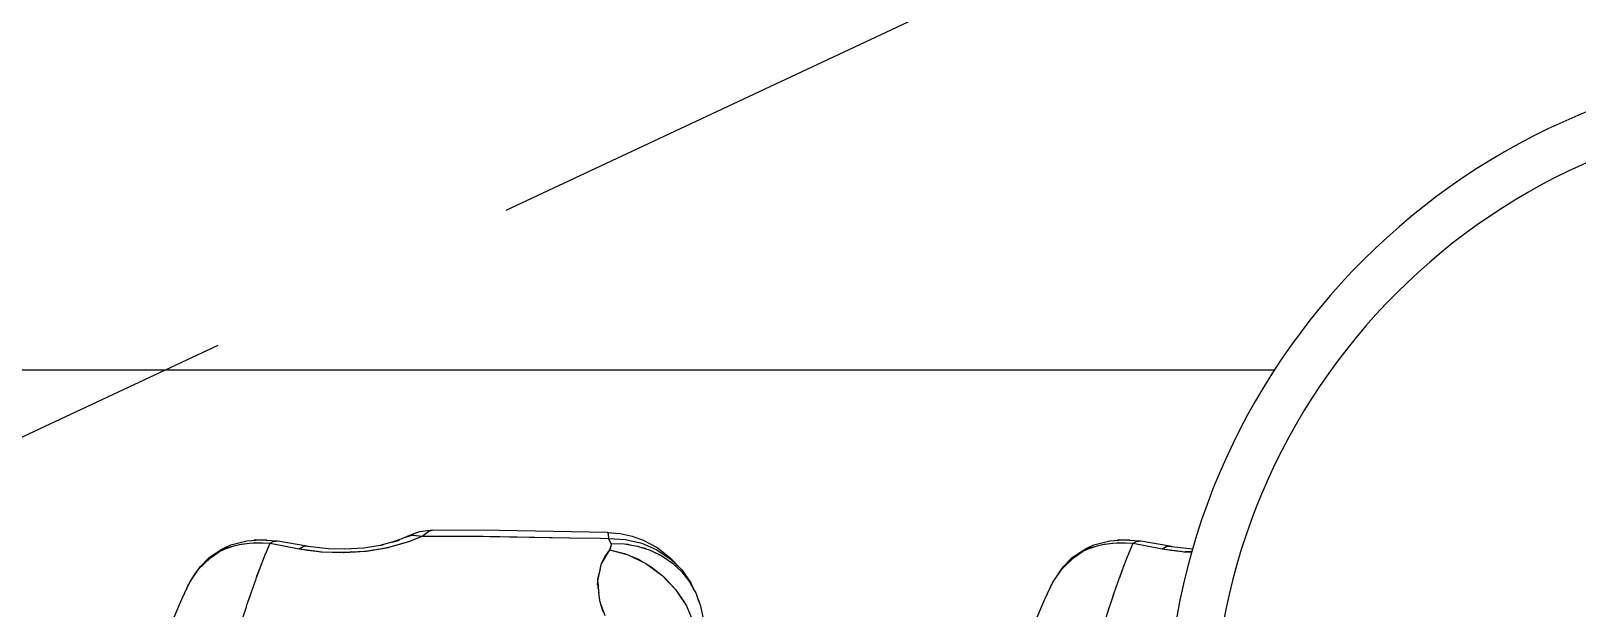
# Model space of a CAD drawing. Extents: x 33214 to 95067, y 8279 to 51908.
# Drawn here: x 43097.9 to 43462.5, y 20364.1 to 20500.2 of the extents above; entities that cross this region are included whole.
import ezdxf

# ---------------------------------------------------------------- set-up
doc = ezdxf.new("R2010")
doc.units = 0
doc.header["$LTSCALE"] = 300
doc.header["$MEASUREMENT"] = 0
doc.linetypes.add('DASHED', pattern=[0.75, 0.5, -0.25])
doc.linetypes.add('SNT-025', pattern=[0.74, 0.4, -0.17, 0, -0.17])
doc.layers.get('0').update_dxf_attribs({"linetype": 'CONTINUOUS'})
doc.layers.add('GENERATORSETT', color=1, linetype='CONTINUOUS')
doc.layers.add('Tanks', color=9, linetype='CONTINUOUS')

# ---------------------------------------------------------------- blocks, each defined once
blk = doc.blocks.new('below 1-deck')
at = {"linetype": 'DASHED'}
blk.add_line((10000, -1875), (14000, 0), dxfattribs=at)
blk = doc.blocks.new('GENERATOR-BORDE')
at = {"layer": 'GENERATORSETT'}
for p, q in [((-2103.9, -507.35), (-2102.61, -511.39)), ((-2019.19, -512.35), (-2018.12, -509.33)), ((-2019.15, -512.05), (-2018.59, -510.3)), ((-1998.84, -511.64), (-1997.08, -507.43)), ((-1900.4, -507.35), (-1899.11, -511.39)), ((-2102.61, -511.39), (-2102.39, -512.04)), ((-2102.39, -512.04), (-2102.33, -512.23)), ((-2102.33, -512.23), (-2102.24, -512.5)), ((-2102.31, -512.28), (-2101.6, -514.36)), ((-2102.24, -512.5), (-2101.49, -514.67)), ((-2019.56, -514.86), (-2019.38, -512.87)), ((-2019.38, -512.87), (-2019.23, -512.44)), ((-2019.21, -512.47), (-2019.15, -512.05)), ((-2001.4, -515.51), (-1998.84, -511.64)), ((-2001.4, -515.51), (-1999.3, -512.44)), ((-1999.3, -512.44), (-1999.06, -511.97)), ((-1996.66, -514.66), (-1996.15, -513.26)), ((-1996.15, -513.26), (-1995.85, -512.57)), ((-1996.14, -513.24), (-1995.78, -512.26)), ((-1995.85, -512.57), (-1995.78, -512.26)), ((-1995.78, -512.26), (-1995.63, -511.86)), ((-1899.11, -511.39), (-1898.89, -512.04)), ((-1898.89, -512.04), (-1898.83, -512.23)), ((-1898.83, -512.23), (-1898.74, -512.5)), ((-1898.81, -512.28), (-1898.1, -514.36)), ((-1898.74, -512.5), (-1897.99, -514.67)), ((-2116.54, -515.99), (-2116.34, -516.49)), ((-2116.34, -516.49), (-2116.16, -516.77)), ((-2115.95, -517.23), (-2113.8, -520.32)), ((-2101.49, -514.66), (-2100.33, -518.02)), ((-2019.81, -516.68), (-2019.54, -514.77)), ((-2019.81, -516.68), (-2019.77, -517.27)), ((-2019.79, -517.36), (-2019.78, -517.25)), ((-2019.79, -517.36), (-2019.77, -517.46)), ((-2019.77, -517.19), (-2019.58, -515.08)), ((-2019.76, -517.42), (-2019.72, -517.99)), ((-2019.75, -517.55), (-2019.29, -519.74)), ((-2019.68, -515.74), (-2019.65, -515.85)), ((-2004.63, -518.89), (-2001.4, -515.51)), ((-2003.94, -518.26), (-2001.4, -515.51)), ((-1999.98, -520.1), (-1997.85, -517.01)), ((-1999.97, -520.09), (-1997.85, -517.02)), ((-1999.96, -519.62), (-1998.12, -517.26)), ((-1999.79, -519.83), (-1997.85, -517.02)), ((-1998.12, -517.26), (-1997.1, -515.44)), ((-1997.85, -517.01), (-1997.34, -515.99)), ((-1997.85, -517.02), (-1997.85, -517.01)), ((-1997.68, -516.48), (-1997.34, -515.99)), ((-1997.5, -516.22), (-1997.38, -515.93)), ((-1997.5, -516.22), (-1997.38, -515.94)), ((-1997.34, -515.99), (-1997.1, -515.44)), ((-1997.1, -515.44), (-1996.66, -514.66)), ((-1913.04, -515.99), (-1912.84, -516.49)), ((-1912.84, -516.49), (-1912.66, -516.77)), ((-1912.45, -517.23), (-1910.3, -520.32)), ((-1897.99, -514.66), (-1896.83, -518.02)), ((-2115.37, -518.05), (-2114.58, -519.34)), ((-2114.58, -519.34), (-2113.44, -520.89)), ((-2114.58, -519.34), (-2114.13, -519.85)), ((-2113.8, -520.32), (-2111.09, -522.97)), ((-2113.44, -520.89), (-2111.62, -522.82)), ((-2113.44, -520.89), (-2112.83, -521.54)), ((-2113.15, -520.96), (-2112.36, -521.86)), ((-2100.33, -518.02), (-2100.22, -518.32)), ((-2100.22, -518.32), (-2100.11, -518.64)), ((-2100.21, -518.34), (-2099.46, -520.32)), ((-2100.11, -518.64), (-2099.36, -520.59)), ((-2099.36, -520.58), (-2098.34, -523.28)), ((-2019.72, -517.99), (-2019.14, -520.35)), ((-2019.2, -520.18), (-2018.95, -521.36)), ((-2008.41, -521.64), (-2004.63, -518.89)), ((-2007.8, -521.2), (-2006.84, -520.63)), ((-2007.27, -520.81), (-2006.96, -520.7)), ((-2006.84, -520.63), (-2005.39, -519.44)), ((-2004.35, -518.6), (-2003.94, -518.26)), ((-2002.67, -522.74), (-1999.98, -520.1)), ((-2002.66, -522.74), (-1999.98, -520.1)), ((-2002.15, -521.68), (-1999.96, -519.62)), ((-1999.98, -520.1), (-1999.98, -520.1)), ((-1999.69, -519.28), (-1999.46, -519.05)), ((-1999.46, -519.05), (-1999.04, -518.44)), ((-1911.87, -518.05), (-1911.08, -519.34)), ((-1911.08, -519.34), (-1909.94, -520.89)), ((-1911.08, -519.34), (-1910.63, -519.85)), ((-1910.3, -520.32), (-1907.59, -522.97)), ((-1909.94, -520.89), (-1908.12, -522.82)), ((-1909.94, -520.89), (-1909.33, -521.54)), ((-1909.65, -520.96), (-1908.86, -521.86)), ((-1896.83, -518.02), (-1896.72, -518.32)), ((-1896.72, -518.32), (-1896.61, -518.64)), ((-1896.71, -518.34), (-1895.96, -520.32)), ((-1896.61, -518.64), (-1895.86, -520.59)), ((-1895.86, -520.58), (-1894.84, -523.28)), ((-2112.83, -521.54), (-2112.83, -521.54)), ((-2112.83, -521.54), (-2111.62, -522.82)), ((-2112.36, -521.86), (-2111.62, -522.45)), ((-2111.62, -522.82), (-2111.39, -523)), ((-2111.39, -523), (-2109.53, -524.21)), ((-2111.37, -523.02), (-2111.35, -523.04)), ((-2111.35, -523.04), (-2111.15, -523.16)), ((-2111.09, -522.97), (-2108.95, -524.48)), ((-2110.18, -523.61), (-2109.72, -523.98)), ((-2109.72, -523.98), (-2108.95, -524.48)), ((-2109.53, -524.21), (-2108.95, -524.48)), ((-2108.95, -524.48), (-2107.96, -524.95)), ((-2108.95, -524.48), (-2107.26, -525.66)), ((-2108.95, -524.48), (-2107.26, -525.66)), ((-2108.95, -524.48), (-2108.95, -524.48)), ((-2098.34, -523.28), (-2098.15, -523.72)), ((-2098.15, -523.72), (-2098.04, -524.01)), ((-2098.13, -523.78), (-2097.04, -526.39)), ((-2098.04, -524.01), (-2097.04, -526.39)), ((-2097.99, -524.13), (-2097.98, -524.13)), ((-2090.19, -525.11), (-2085.84, -524.51)), ((-2090.19, -525.11), (-2088.17, -524.77)), ((-2088.17, -524.77), (-2084.79, -524.39)), ((-2086.65, -524.62), (-2086.62, -524.6)), ((-2085.72, -524.49), (-2085.07, -524.4)), ((-2085.07, -524.4), (-2079.82, -524.22)), ((-2079.81, -524.22), (-2079.58, -524.21)), ((-2079.58, -524.21), (-2076.91, -524.39)), ((-2076.68, -524.4), (-2074.08, -524.57)), ((-2074.33, -524.56), (-2069.11, -525.41)), ((-2074.08, -524.57), (-2070.65, -525.16)), ((-2018.95, -521.36), (-2018.87, -521.5)), ((-2018.87, -521.48), (-2018.82, -521.66)), ((-2018.86, -521.53), (-2016.96, -524.82)), ((-2018.82, -521.66), (-2018.08, -523.16)), ((-2018.26, -522.81), (-2018.12, -522.8)), ((-2018.26, -522.81), (-2018.12, -522.8)), ((-2018.08, -523.16), (-2016.96, -524.82)), ((-2018.07, -522.89), (-2018.05, -523.2)), ((-2017.2, -524.46), (-2017.19, -524.43)), ((-2017.06, -524.67), (-2017.05, -524.67)), ((-2016.96, -524.82), (-2012.58, -523.65)), ((-2016.96, -524.82), (-2013.44, -523.95)), ((-2016.96, -524.82), (-2016.58, -525.88)), ((-2016.96, -524.82), (-2016.67, -525.32)), ((-2016.17, -524.61), (-2016.08, -524.6)), ((-2013.44, -523.95), (-2012.95, -523.75)), ((-2012.58, -523.65), (-2008.41, -521.64)), ((-2011.74, -523.25), (-2010.04, -522.54)), ((-2010.7, -522.74), (-2010.23, -522.62)), ((-2010.39, -525.71), (-2007.42, -524.76)), ((-2010.04, -522.54), (-2009.08, -521.96)), ((-2009.4, -526.39), (-2005.85, -524.86)), ((-2009.39, -526.38), (-2005.84, -524.86)), ((-2007.42, -524.76), (-2004.66, -523.4)), ((-2006.04, -524.08), (-2005.33, -523.78)), ((-2005.85, -524.86), (-2005.84, -524.86)), ((-2005.84, -524.86), (-2002.67, -522.75)), ((-2005.83, -524.86), (-2002.67, -522.74)), ((-2005.33, -523.78), (-2005.05, -523.6)), ((-2004.66, -523.4), (-2002.15, -521.68)), ((-2002.67, -522.75), (-2002.67, -522.74)), ((-1909.33, -521.54), (-1909.33, -521.54)), ((-1909.33, -521.54), (-1908.12, -522.82)), ((-1908.86, -521.86), (-1908.12, -522.45)), ((-1908.12, -522.82), (-1907.89, -523)), ((-1907.89, -523), (-1906.03, -524.21)), ((-1907.87, -523.02), (-1907.85, -523.04)), ((-1907.85, -523.04), (-1907.65, -523.16)), ((-1907.59, -522.97), (-1905.45, -524.48)), ((-1906.68, -523.61), (-1906.22, -523.98)), ((-1906.22, -523.98), (-1905.45, -524.48)), ((-1906.03, -524.21), (-1905.45, -524.48)), ((-1905.45, -524.48), (-1904.46, -524.95)), ((-1905.45, -524.48), (-1903.76, -525.66)), ((-1905.45, -524.48), (-1903.76, -525.66)), ((-1905.45, -524.48), (-1905.45, -524.48)), ((-1894.84, -523.28), (-1894.65, -523.72)), ((-1894.65, -523.72), (-1894.54, -524.01)), ((-1894.63, -523.78), (-1893.54, -526.39)), ((-1894.54, -524.01), (-1893.54, -526.39)), ((-1894.49, -524.13), (-1894.48, -524.13)), ((-1886.69, -525.11), (-1882.34, -524.51)), ((-1886.69, -525.11), (-1884.67, -524.77)), ((-1884.67, -524.77), (-1881.29, -524.39)), ((-1883.15, -524.62), (-1883.12, -524.6)), ((-1882.22, -524.49), (-1881.57, -524.4)), ((-1881.57, -524.4), (-1879.68, -524.34)), ((-2107.96, -524.95), (-2107.62, -525.06)), ((-2107.62, -525.06), (-2106.94, -525.36)), ((-2107.61, -525.07), (-2105.51, -525.75)), ((-2106.94, -525.36), (-2105.48, -525.76)), ((-2105.49, -525.75), (-2104.57, -526.05)), ((-2104.57, -526.05), (-2104.23, -526.1)), ((-2104.24, -526.09), (-2103.86, -526.19)), ((-2104.22, -526.1), (-2101.88, -526.4)), ((-2103.86, -526.19), (-2101.84, -526.41)), ((-2101.85, -526.41), (-2100.9, -526.53)), ((-2100.9, -526.53), (-2100.72, -526.53)), ((-2100.75, -527.17), (-2099.22, -527.2)), ((-2100.72, -526.53), (-2097.04, -526.39)), ((-2100.72, -526.53), (-2100.54, -526.55)), ((-2100.54, -526.55), (-2097.04, -526.39)), ((-2099.22, -527.2), (-2097.86, -527.24)), ((-2097.04, -526.39), (-2090.19, -525.11)), ((-2097.04, -526.39), (-2090.19, -525.11)), ((-2097.04, -526.39), (-2096.11, -526.88)), ((-2096.11, -526.88), (-2096.01, -526.89)), ((-2096.01, -526.89), (-2095.92, -526.93)), ((-2096.01, -526.89), (-2095.68, -526.92)), ((-2095.92, -526.93), (-2095.68, -526.92)), ((-2095.68, -526.92), (-2095.2, -526.98)), ((-2095.2, -526.98), (-2088.35, -525.77)), ((-2090.19, -525.11), (-2089.26, -525.63)), ((-2090.19, -525.11), (-2088.8, -525.75)), ((-2089.26, -525.63), (-2088.95, -525.68)), ((-2088.63, -525.73), (-2088.35, -525.77)), ((-2088.35, -525.77), (-2087.9, -525.63)), ((-2070.98, -525.93), (-2070.35, -526.03)), ((-2070.25, -525.23), (-2068.97, -525.44)), ((-2069.11, -525.41), (-2069.05, -525.43)), ((-2069.04, -525.43), (-2064.11, -526.85)), ((-2068.97, -525.44), (-2064.53, -526.7)), ((-2068.13, -526.68), (-2066.52, -527.1)), ((-2065.89, -527.52), (-2065.53, -527.65)), ((-2065.53, -527.65), (-2064.1, -528.13)), ((-2065.53, -527.65), (-2065.04, -527.94)), ((-2065.04, -527.94), (-2063.7, -528.46)), ((-2065.04, -527.94), (-2064.1, -528.13)), ((-2064.53, -526.7), (-2064.34, -526.78)), ((-2064.31, -526.79), (-2061.15, -528.1)), ((-2064.11, -526.85), (-2061.15, -528.1)), ((-2064.1, -528.13), (-2063.64, -528.29)), ((-2063.7, -528.46), (-2061.69, -529.14)), ((-2063.64, -528.29), (-2063.43, -528.27)), ((-2063.43, -528.27), (-2061.17, -528.1)), ((-2063.43, -528.27), (-2063.16, -528.33)), ((-2063.16, -528.33), (-2061.15, -528.1)), ((-2061.16, -528.1), (-2061.15, -528.1)), ((-2061.15, -528.1), (-2046.75, -528.04)), ((-2061.15, -528.1), (-2059.61, -529.22)), ((-2061.15, -528.1), (-2061.07, -528.16)), ((-2046.75, -528.04), (-2045.27, -528.02)), ((-2045.3, -528.02), (-2042.83, -528)), ((-2045.25, -528.02), (-2026.56, -527.69)), ((-2042.83, -528), (-2026.38, -527.69)), ((-2026.42, -527.69), (-2019.04, -527.56)), ((-2019.04, -527.56), (-2017.26, -527.52)), ((-2017.35, -528.63), (-2017.34, -528.52)), ((-2017.34, -528.52), (-2017.26, -527.52)), ((-2017.34, -528.52), (-2017.33, -528.42)), ((-2017.33, -528.42), (-2017.26, -527.52)), ((-2017.26, -527.52), (-2017.2, -527.49)), ((-2017.26, -527.52), (-2017.2, -527.49)), ((-2017.2, -527.5), (-2016.69, -526.36)), ((-2017.2, -527.49), (-2016.69, -526.36)), ((-2017.2, -527.49), (-2013.22, -527.27)), ((-2017.2, -527.5), (-2017.18, -527.49)), ((-2017.14, -527.49), (-2013.23, -527.28)), ((-2016.69, -526.36), (-2016.58, -525.84)), ((-2016.69, -526.36), (-2016.58, -525.88)), ((-2016.69, -526.36), (-2013.5, -526.25)), ((-2016.67, -525.32), (-2016.58, -525.84)), ((-2013.5, -526.25), (-2010.39, -525.71)), ((-2013.23, -527.28), (-2013.22, -527.28)), ((-2013.22, -527.28), (-2009.4, -526.39)), ((-2013.22, -527.27), (-2009.4, -526.39)), ((-2013.06, -526.17), (-2012.71, -526.15)), ((-2012.71, -526.15), (-2011.95, -525.98)), ((-2009.5, -525.42), (-2008.89, -525.28)), ((-2009.4, -526.39), (-2009.4, -526.39)), ((-2008.89, -525.28), (-2008.31, -525.04)), ((-1904.46, -524.95), (-1904.12, -525.06)), ((-1904.12, -525.06), (-1903.44, -525.36)), ((-1904.11, -525.07), (-1902.01, -525.75)), ((-1903.44, -525.36), (-1901.98, -525.76)), ((-1901.99, -525.75), (-1901.07, -526.05)), ((-1901.07, -526.05), (-1900.73, -526.1)), ((-1900.74, -526.09), (-1900.36, -526.19)), ((-1900.72, -526.1), (-1898.38, -526.4)), ((-1900.36, -526.19), (-1898.34, -526.41)), ((-1898.35, -526.41), (-1897.4, -526.53)), ((-1897.4, -526.53), (-1897.22, -526.53)), ((-1897.25, -527.17), (-1895.72, -527.2)), ((-1897.22, -526.53), (-1893.54, -526.39)), ((-1897.22, -526.53), (-1897.04, -526.55)), ((-1897.04, -526.55), (-1893.54, -526.39)), ((-1895.72, -527.2), (-1894.36, -527.24)), ((-1893.54, -526.39), (-1886.69, -525.11)), ((-1893.54, -526.39), (-1886.69, -525.11)), ((-1893.54, -526.39), (-1892.61, -526.88)), ((-1892.61, -526.88), (-1892.51, -526.89)), ((-1892.51, -526.89), (-1892.42, -526.93)), ((-1892.51, -526.89), (-1892.18, -526.92)), ((-1892.42, -526.93), (-1892.18, -526.92)), ((-1892.18, -526.92), (-1891.7, -526.98)), ((-1891.7, -526.98), (-1884.85, -525.77)), ((-1886.69, -525.11), (-1885.76, -525.63)), ((-1886.69, -525.11), (-1885.3, -525.75)), ((-1885.76, -525.63), (-1885.45, -525.68)), ((-1885.3, -525.71), (-1885.3, -525.75)), ((-1885.13, -525.73), (-1884.85, -525.77)), ((-1884.85, -525.77), (-1884.4, -525.63)), ((-2061.69, -529.14), (-2058.67, -529.52)), ((-2059.61, -529.22), (-2059.31, -529.31)), ((-2059.59, -529.22), (-2059.56, -529.24)), ((-2059.56, -529.24), (-2059.3, -529.32)), ((-2059.3, -529.32), (-2058.56, -529.55)), ((-2058.56, -529.55), (-2042.91, -529.46)), ((-2042.91, -529.46), (-2017.47, -528.97)), ((-2017.47, -528.97), (-2017.35, -528.63)), ((-2017.45, -528.91), (-2017.41, -528.9)), ((-2017.41, -528.9), (-2017.37, -528.69)), ((-2356.21, -567.32), (-1860.18, -567.33))]:
    blk.add_line(p, q, dxfattribs=at)
for points in [[(-1995.63, -511.86), (-1994.77, -507.97), (-1994.03, -498.42), (-1993.77, -496.73), (-1993.42, -495.53), (-1992.98, -494.84), (-1991.1, -492.84), (-1989.53, -490.57), (-1987.3, -486.38), (-1986.52, -484.19), (-1985.6, -480.1)], [(-2121.93, -503.61), (-2117.85, -513.17), (-2115.95, -517.23)], [(-1918.43, -503.61), (-1914.35, -513.17), (-1912.45, -517.23)], [(-2017.45, -528.93), (-2014.49, -528.66), (-2011.63, -528.04), (-2009.07, -527.09), (-2005.74, -525.37), (-2002.74, -523.04), (-1999.98, -520.1)], [(-2111.35, -523.04), (-2108.42, -524.97), (-2106.29, -526.02), (-2102.54, -526.95), (-2099.31, -527.21), (-2095.32, -526.97)], [(-2084.78, -524.39), (-2079.9, -524.26), (-2074.59, -524.53), (-2074.34, -524.56)], [(-1907.85, -523.04), (-1904.92, -524.97), (-1902.79, -526.02), (-1899.04, -526.95), (-1895.81, -527.21), (-1891.82, -526.97)], [(-1879.68, -524.34), (-1880.96, -524.37), (-1881.28, -524.39)], [(-2088.8, -525.75), (-2083.29, -525.14), (-2079.57, -525.04), (-2074.91, -525.33), (-2071.1, -525.94), (-2067.93, -526.79), (-2065.89, -527.52)], [(-1885.3, -525.71), (-1879.47, -525.07)]]:
    blk.add_lwpolyline(points, dxfattribs=at)
for radius in [158.85, 147.81]:
    blk.add_circle((-1726.88, -480.95), radius, dxfattribs=at)

msp = doc.modelspace()

# ---------------------------------------------------------------- block references
at = {"layer": 'GENERATORSETT', "linetype": 'SNT-025', "xscale": -1, "rotation": 180}
msp.add_blockref('GENERATOR-BORDE', (45251.36, 19852.98), dxfattribs=at)
at = {"layer": 'Tanks'}
msp.add_blockref('below 1-deck', (32802.55, 22141.98), dxfattribs=at)

doc.saveas('drawing.dxf')
